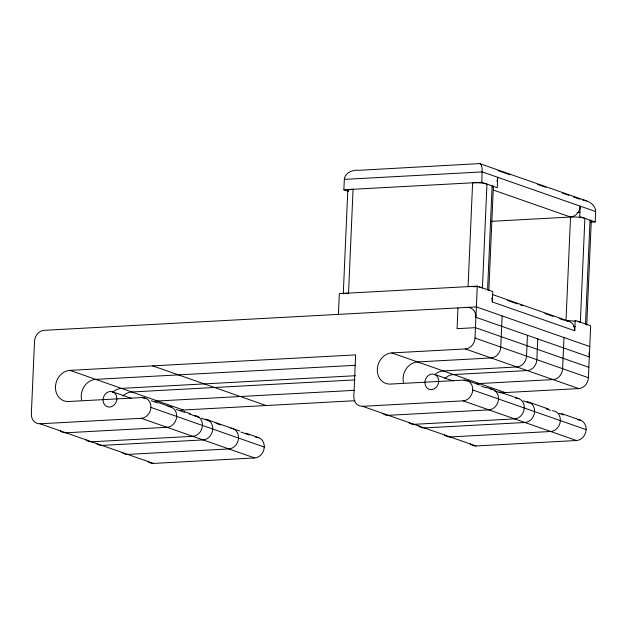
<?xml version="1.0" encoding="UTF-8"?>
<svg xmlns="http://www.w3.org/2000/svg" width="627" height="627" viewBox="0 0 627 627"><rect width="100%" height="100%" fill="white"/><g stroke="black" fill="none" stroke-linecap="round" stroke-linejoin="round"><path stroke-width="0.94" d="M590.595 222.193L595.188 221.942L595.642 211.558C595.65 204.849 588.628 200.711 582.655 199.974M338.431 314.378L339.34 293.608L477.272 286.131L492.728 291.539L492.281 301.924L574.74 330.758L575.194 320.381L590.658 325.781L588.392 377.705A10.549 9.029 -70.7 0 1 578.737 388.583L505.174 392.573A15.824 13.543 -70.7 0 0 502.658 392.964M348.165 191.266L343.87 189.769L344.325 179.385C344.881 172.433 353.095 169.572 359.13 170.301L479.702 163.584L586.692 200.969M343.282 293.75L347.773 190.867M457.969 307.896L457.067 328.666L475.454 327.67L588.839 367.32M466.754 381.051L463.996 380.087L390.433 384.077A15.824 13.543 -70.7 0 1 377.321 369.248A15.824 13.543 -70.7 0 1 391.789 352.923L465.352 348.941A10.549 9.029 -70.7 0 0 475 338.055L477.272 286.131M496.905 181.172A10.549 9.029 -70.7 0 0 497.72 177.316L497.266 187.7L481.802 182.292L482.194 168.765L481.458 165.379L480.086 163.686M488.833 290.434L493.363 186.595M502.133 315.914L500.769 347.068A10.549 9.029 -70.7 0 1 491.121 357.946L417.558 361.936A15.824 13.543 -70.7 0 0 403.435 382.517M527.448 335.312L526.539 356.081A10.549 9.029 -70.7 0 1 516.891 366.96L443.328 370.949A15.824 13.543 -70.7 0 0 435.671 373.896M537.754 338.917L536.853 359.679A10.549 9.029 -70.7 0 1 527.197 370.565L453.634 374.546A15.824 13.543 -70.7 0 0 444.794 378.504M563.979 337.538L562.623 368.692A10.549 9.029 -70.7 0 1 552.967 379.578L479.404 383.559A15.824 13.543 -70.7 0 0 476.888 383.959M566.001 320.875L570.531 217.036A10.549 9.029 -70.7 0 0 580.179 206.15L579.724 216.534L595.188 221.942M586.754 324.684L591.285 220.837M344.325 179.385L482.257 171.908L595.642 211.558M343.87 189.769L481.802 182.292M577.059 212.569L579.991 212.404M490.839 221.355L570.531 217.036A10.549 1.81 2.5 0 1 584.881 218.337L580.351 322.176A10.549 1.81 2.5 0 0 577.804 321.549M573.681 326.706L575.625 326.596M144.915 398.49L142.149 397.526L68.586 401.507A15.824 13.543 -70.7 0 1 55.474 386.679A15.824 13.543 -70.7 0 1 69.95 370.361L355.634 354.882L353.816 396.421A10.549 9.029 -70.7 0 0 362.563 406.304L475.948 445.954L576.472 440.507A10.549 9.029 -70.7 0 0 586.12 429.628A10.549 9.029 -70.7 0 0 577.381 419.737M355.062 365.322L95.719 379.366A15.824 13.543 -70.7 0 0 81.588 399.948M355.462 375.706L121.489 388.379A15.824 13.543 -70.7 0 0 112.641 392.337M355.039 379.891L131.795 391.985A15.824 13.543 -70.7 0 0 122.947 395.943M354.467 390.331L157.565 400.998A15.824 13.543 -70.7 0 0 155.041 401.39M180.811 410.403A15.824 13.543 -70.7 0 1 183.335 410.011L354.874 400.716M589.748 346.551L476.363 306.901L44.172 330.319A10.549 9.029 -70.7 0 0 34.524 341.198L31.35 413.891A10.549 9.029 -70.7 0 0 40.097 423.774L141.247 418.295L254.633 457.945A10.549 9.029 -70.7 0 0 264.28 447.059A10.549 9.029 -70.7 0 0 255.542 437.176M362.563 406.304L463.087 400.857L576.472 440.507M40.097 423.774L153.482 463.424L254.633 457.945M497.995 170.583L509.963 174.768M537.574 184.424L545.851 187.324M562.419 193.116L568.861 195.365M573.462 196.972L579.904 199.229M493.567 190.122L570.531 217.036M492.266 294.463L569.355 321.424M507.361 300.372L517.44 303.891M520.183 304.855L522.934 305.819M544.926 313.508L553.171 316.392M559.582 318.634L564.167 320.232M475 338.055L588.392 377.705M465.352 348.941L578.737 388.583M391.789 352.923L505.174 392.573M467.35 380.636L480.235 385.143M486.677 387.392L493.12 389.649M499.562 391.899L518.89 398.654M529.196 402.26L548.523 409.023M561.408 413.53L580.735 420.286M481.481 386.201L486.082 387.815M494.366 390.707L500.808 392.964M523.263 400.818L525.841 401.719M526.758 402.04L529.525 403.004M546.086 408.796L550.686 410.403M558.971 413.303L563.571 414.909M434.668 374.452A7.916 6.772 -70.7 0 1 435.828 387.705A7.916 6.772 -70.7 0 1 424.934 383.34A7.916 6.772 -70.7 0 1 434.668 374.452L453.07 380.895M463.996 380.087A10.549 9.029 -70.7 0 1 472.734 389.978L586.12 429.628M152.706 365.878L266.091 405.528M69.95 370.361L183.335 410.011M158.388 402.573L171.273 407.08M184.158 411.586L190.6 413.844M207.349 419.698L239.561 430.961M246.003 433.218L258.888 437.717M151.358 400.747L157.8 402.996M176.203 409.431L184.487 412.331M189.088 413.938L193.688 415.544A10.549 9.029 -70.7 0 1 202.435 425.435A10.549 9.029 -70.7 0 1 192.787 436.314L91.636 441.792A10.549 9.029 -70.7 0 1 85.938 439.786M194.55 415.85L198.845 417.347M201.424 418.248L204.002 419.149M204.919 419.471L209.52 421.085M215.962 423.335L220.563 424.941M240.815 432.027L249.099 434.919M112.821 391.891A7.916 6.772 -70.7 0 1 113.989 405.136A7.916 6.772 -70.7 0 1 103.094 400.778A7.916 6.772 -70.7 0 1 112.821 391.891L131.231 398.325M142.149 397.526A10.549 9.029 -70.7 0 1 150.895 407.409L264.28 447.059M515.535 398.114A10.549 9.029 -70.7 0 1 524.274 407.997A10.549 9.029 -70.7 0 1 514.626 418.883L414.102 424.322A10.549 9.029 -70.7 0 1 408.404 422.316M475.948 445.954A10.549 9.029 -70.7 0 1 470.25 443.947M552.434 410.724A10.549 9.029 -70.7 0 1 560.326 421.078A10.549 9.029 -70.7 0 1 550.702 431.494L450.178 436.941A10.549 9.029 -70.7 0 1 444.48 434.934M588.816 353.15A10.549 9.029 -70.7 0 1 589.294 356.935L475.909 317.286A10.549 9.029 -70.7 0 0 467.17 307.402M204.825 419.149A10.549 9.029 -70.7 0 1 212.71 429.503A10.549 9.029 -70.7 0 1 203.093 439.919L101.942 445.397A10.549 9.029 -70.7 0 1 96.244 443.391M153.482 463.424A10.549 9.029 -70.7 0 1 147.784 461.417M230.595 428.163A10.549 9.029 -70.7 0 1 238.479 438.516A10.549 9.029 -70.7 0 1 228.863 448.932L127.712 454.41A10.549 9.029 -70.7 0 1 122.014 452.404M418.711 425.921A10.549 9.029 -70.7 0 0 424.408 427.927L524.932 422.488A10.549 9.029 -70.7 0 0 534.557 412.072A10.549 9.029 -70.7 0 0 526.664 401.711M488.919 290.622A10.549 1.81 2.5 0 0 487.579 289.737L492.109 185.898A10.549 1.81 2.5 0 1 493.065 187.316M476.089 286.805A10.549 1.81 2.5 0 0 468.071 286.633L472.609 182.794A10.549 1.81 2.5 0 1 486.96 184.095L482.422 287.934A10.549 1.81 2.5 0 0 479.028 287.166M348.244 191.235A10.549 1.81 2.5 0 1 353.064 189.268L348.534 293.107A10.549 1.81 2.5 0 0 344.341 293.679M586.825 325.052A10.549 1.81 2.5 0 0 585.5 323.979L590.038 220.14A10.549 1.81 2.5 0 1 590.987 221.558M575.045 321.157A10.549 1.81 2.5 0 0 566.847 320.836A10.549 9.029 -70.7 0 1 574.74 330.758M491.803 298.138A10.549 9.029 -70.7 0 1 492.281 301.924M167.918 406.539A10.549 9.029 -70.7 0 1 176.665 416.422A10.549 9.029 -70.7 0 1 167.017 427.3L65.866 432.787A10.549 9.029 -70.7 0 1 60.168 430.773M490.588 389.101A10.549 9.029 -70.7 0 1 498.473 399.454A10.549 9.029 -70.7 0 1 488.856 409.87L388.332 415.317A10.549 9.029 -70.7 0 1 382.635 413.303M150.895 407.409A10.549 9.029 -70.7 0 1 141.247 418.295M472.734 389.978A10.549 9.029 -70.7 0 1 463.087 400.857"/></g></svg>
